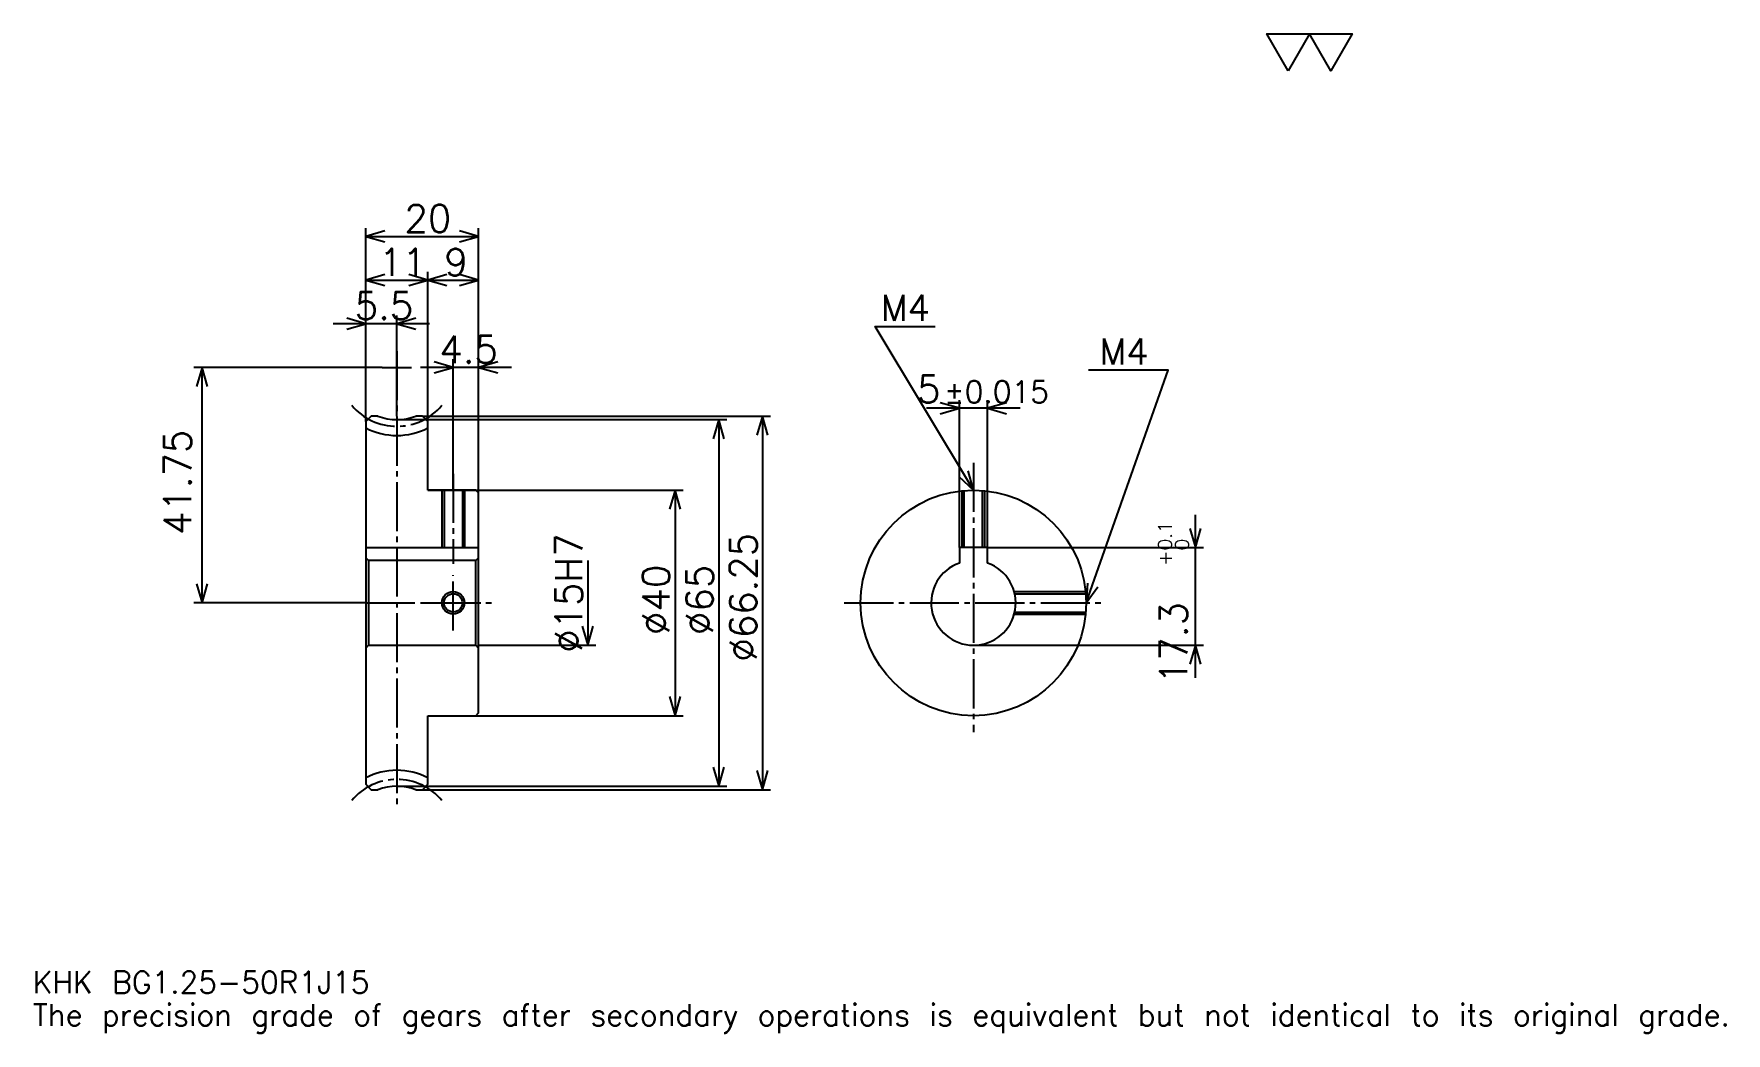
# Model space of a CAD drawing. Extents: x 10 to 310, y 4 to 181.
import ezdxf

# ---------------------------------------------------------------- set-up
doc = ezdxf.new("R2010")
doc.units = 0
doc.linetypes.add('DASHDOT', pattern=[11.612903, 8.709677, -0.967742, 0.967742, -0.967742])
doc.layers.get('0').update_dxf_attribs({"linetype": 'CONTINUOUS'})
doc.layers.add('DASHDOT', color=6, linetype='DASHDOT')
doc.styles.add('KANJI', font='TXT', dxfattribs={"bigfont": 'BIGFONT'})

msp = doc.modelspace()

# ---------------------------------------------------------------- linework, layer by layer
at = {"color": 5}
for p, q in [((68.709679, 112.963707), (68.709679, 146.266129)), ((68.709679, 144.814514), (88.709679, 144.814514)), ((88.709679, 112.963707), (88.709679, 146.266129)), ((79.709679, 112.963707), (79.709679, 138.5242)), ((68.709679, 137.072571), (79.709679, 137.072571)), ((79.709679, 137.072571), (88.709679, 137.072571)), ((80.016129, 129.330643), (62.903229, 129.330643)), ((74.209679, 112.963707), (74.209679, 130.782257)), ((84.209679, 112.963707), (84.209679, 123.040321)), ((71.612907, 121.588707), (38.225807, 121.588707)), ((39.677422, 79.838707), (39.677422, 121.588707)), ((94.516129, 121.588707), (78.403229, 121.588707)), ((184.758057, 114.354836), (168.145172, 114.354836)), ((173.951614, 89.63871), (173.951614, 115.80645)), ((178.951614, 89.63871), (178.951614, 115.80645)), ((68.709679, 111.995964), (68.709679, 112.963707)), ((74.209679, 112.338707), (88.709679, 112.338707)), ((78.741936, 112.963707), (88.709679, 112.963707)), ((79.709679, 111.995964), (79.709679, 112.963707)), ((84.209679, 99.838707), (84.209679, 112.963707)), ((84.209679, 99.838707), (84.209679, 112.963707)), ((88.709679, 112.963707), (140.483887, 112.963707)), ((88.709679, 99.338707), (88.709679, 112.963707)), ((88.709679, 112.338707), (132.741943, 112.338707)), ((131.290329, 112.338707), (131.290329, 47.338707)), ((139.032257, 112.963707), (139.032257, 46.713707)), ((79.709679, 99.838707), (88.709679, 99.838707)), ((88.709679, 99.838707), (125, 99.838707)), ((123.548386, 99.838707), (123.548386, 59.838707)), ((215.806458, 66.532257), (215.806458, 95.44516)), ((108.064514, 87.338707), (108.064514, 72.338707)), ((178.951614, 89.63871), (217.258057, 89.63871)), ((68.709679, 79.838707), (38.225807, 79.838707)), ((88.709679, 72.338707), (109.516129, 72.338707)), ((176.451614, 72.338707), (217.258057, 72.338707)), ((79.709679, 59.838707), (88.709679, 59.838707)), ((88.709679, 59.838707), (125, 59.838707)), ((74.209679, 47.338707), (88.709679, 47.338707)), ((78.741936, 46.713707), (88.709679, 46.713707)), ((88.709679, 47.338707), (132.741943, 47.338707)), ((88.709679, 46.713707), (140.483887, 46.713707))]:
    msp.add_line(p, q, dxfattribs=at)
at = {"color": 4}
for p, q in [((68.709679, 89.63871), (88.709679, 89.63871)), ((88.709679, 87.838707), (88.209679, 87.338707)), ((68.709679, 71.838707), (69.209679, 72.338707)), ((88.709679, 71.838707), (88.209679, 72.338707))]:
    msp.add_line(p, q, dxfattribs=at)
at = {"color": 7}
msp.add_lwpolyline([(232.258072, 174.193542), (228.483871, 180.735474), (243.580658, 180.735474), (239.806458, 174.193542), (236.032272, 180.735474), (232.258072, 174.193542)], dxfattribs=at)
at = {"color": 5}
for points in [[(72.096779, 145.782257), (68.709679, 144.814514), (72.096779, 143.846771)], [(85.322586, 143.846771), (88.709679, 144.814514), (85.322586, 145.782257)], [(72.096779, 138.040314), (68.709679, 137.072571), (72.096779, 136.104828)], [(76.322578, 136.104828), (79.709679, 137.072571), (76.322578, 138.040314)], [(83.096771, 138.040314), (79.709679, 137.072571), (83.096771, 136.104828)], [(85.322586, 136.104828), (88.709679, 137.072571), (85.322586, 138.040314)], [(65.322578, 128.3629), (68.709679, 129.330643), (65.322578, 130.298386)], [(77.596771, 130.298386), (74.209679, 129.330643), (77.596771, 128.3629)], [(176.451614, 99.838707), (159.032257, 128.870972), (169.677429, 128.870972)], [(40.645161, 118.201614), (39.677422, 121.588707), (38.709679, 118.201614)], [(80.822586, 120.620964), (84.209679, 121.588707), (80.822586, 122.55645)], [(92.096771, 122.55645), (88.709679, 121.588707), (92.096771, 120.620964)], [(196.451614, 79.838707), (210.967743, 121.129028), (196.838715, 121.129028)], [(170.564514, 113.387093), (173.951614, 114.354836), (170.564514, 115.322578)], [(182.338715, 115.322578), (178.951614, 114.354836), (182.338715, 113.387093)], [(132.258072, 108.951614), (131.290329, 112.338707), (130.322586, 108.951614)], [(140, 109.576614), (139.032257, 112.963707), (138.064514, 109.576614)], [(173.879135, 102.245224), (176.451614, 99.838707), (175.538788, 103.24102)], [(124.516129, 96.451614), (123.548386, 99.838707), (122.580643, 96.451614)], [(214.838715, 93.025803), (215.806458, 89.63871), (216.7742, 93.025803)], [(38.709679, 83.225807), (39.677422, 79.838707), (40.645161, 83.225807)], [(196.662018, 83.355049), (196.451614, 79.838707), (198.487946, 82.71312)], [(107.096771, 75.725807), (108.064514, 72.338707), (109.032257, 75.725807)], [(216.7742, 68.951614), (215.806458, 72.338707), (214.838715, 68.951614)], [(122.580643, 63.225803), (123.548386, 59.838707), (124.516129, 63.225803)], [(130.322586, 50.725803), (131.290329, 47.338707), (132.258072, 50.725803)], [(138.064514, 50.100803), (139.032257, 46.713707), (140, 50.100803)]]:
    msp.add_lwpolyline(points, dxfattribs=at)
at = {"color": 4}
for points in [[(70.867241, 112.963707), (69.677422, 112.963707), (68.709679, 111.995964), (68.709679, 71.838707)], [(79.709679, 99.838707), (79.709679, 111.995964), (78.741936, 112.963707), (77.552116, 112.963707)], [(79.709679, 59.838707), (88.209679, 59.838707), (88.709679, 60.338707), (88.709679, 99.338707), (88.209679, 99.838707), (79.709679, 99.838707)], [(82.209679, 99.838707), (82.209679, 89.63871)], [(82.589676, 99.838707), (82.589676, 89.63871)], [(85.829681, 99.838707), (85.829681, 89.63871)], [(86.209679, 99.838707), (86.209679, 89.63871)], [(174.451614, 89.63871), (174.451614, 99.738457)], [(174.831604, 89.63871), (174.831604, 99.772987)], [(178.071625, 89.63871), (178.071625, 99.772987)], [(178.451614, 89.63871), (178.451614, 99.738457)], [(68.709679, 87.838707), (69.209679, 87.338707), (69.209679, 72.338707), (88.209679, 72.338707), (88.209679, 87.338707), (69.209679, 87.338707)], [(178.951614, 86.909775), (178.951614, 89.63871), (173.951614, 89.63871), (173.951614, 86.909775)], [(183.680023, 81.838707), (196.351364, 81.838707)], [(183.774567, 81.45871), (196.385895, 81.45871)], [(183.774567, 78.218704), (196.385895, 78.218704)], [(183.680023, 77.838707), (196.351364, 77.838707)], [(68.709679, 71.838707), (68.709679, 47.68145), (69.677422, 46.713707), (70.867241, 46.713707)], [(77.552116, 46.713707), (78.741936, 46.713707), (79.709679, 47.68145), (79.709679, 59.838707)]]:
    msp.add_lwpolyline(points, dxfattribs=at)
for centre, radius in [((176.451614, 79.838707), 20), ((84.209679, 79.838707), 1.62)]:
    msp.add_circle(centre, radius, dxfattribs=at)
at = {"color": 7}
msp.add_circle((84.209679, 79.838707), 2, dxfattribs=at)
at = {"color": 4}
for centre, radius, start, end in [((74.209679, 121.588707), 9.25, 248.81721776, 291.18278402), ((74.209679, 121.588707), 12.063, 242.87458882, 297.12541118), ((176.451614, 79.838707), 7.5, 109.47122094, 70.52877906), ((74.209679, 38.088707), 12.063, 62.87458882, 117.12541118), ((74.209679, 38.088707), 9.25, 68.81721598, 111.18278224)]:
    msp.add_arc(centre, radius, start, end, dxfattribs=at)
at = {"layer": 'DASHDOT', "color": 7}
for p, q in [((74.209679, 124.491928), (74.209679, 43.810482)), ((71.612907, 121.588707), (76.80645, 121.588707)), ((176.451614, 104.677414), (176.451614, 56.935482)), ((68.709679, 79.838707), (91.6129, 79.838707)), ((153.548386, 79.838707), (199.354828, 79.838707))]:
    msp.add_line(p, q, dxfattribs=at)
for points in [[(84.209679, 102.741928), (84.209679, 86.735481)], [(84.209679, 74.935478), (84.209679, 84.741936)], [(79.30645, 79.838707), (89.1129, 79.838707)]]:
    msp.add_lwpolyline(points, dxfattribs=at)
for centre, start, end in [((74.209679, 121.588707), 220.00000049, 319.99999951), ((74.209679, 38.088707), 40.00000049, 139.99999951)]:
    msp.add_arc(centre, 10.445, start, end, dxfattribs=at)

# ---------------------------------------------------------------- texts
at = {"color": 7, "style": 'KANJI'}
for s, height, p in [('20', 4.83871, (75.564514, 145.588715)), ('11', 4.83871, (71.064514, 137.846771)), ('9', 4.83871, (82.6371, 137.846771)), ('5.5', 4.83871, (66.741936, 130.104828)), ('M4', 4.645161, (160, 129.838715)), ('4.5', 4.83871, (81.741936, 122.3629)), ('M4', 4.645161, (198.7742, 122.096771)), ('5', 4.83871, (166.463562, 115.322578)), ('%%p0.015', 3.870968, (171.253296, 115.322578)), ('KHK BG1.25-50R1J15', 3.870968, (9.67742, 10.645162)), ('The precision grade of gears after secondary operations is equivalent but not identical to its original grade.', 3.870968, (9.67742, 4.83871))]:
    msp.add_text(s, height=height, dxfattribs=at).set_placement(p)
for s, height, p in [('41.75', 4.83871, (37.741936, 91.883064)), ('0.1', 2.419355, (211.645172, 89.115341)), ('%%c15H7', 4.83871, (107.096771, 71.008064)), ('%%c66.25', 4.83871, (138.064514, 69.435486)), ('0', 2.419355, (214.645172, 89.115341)), ('+', 2.419355, (211.645172, 86.405663)), ('%%c40', 4.83871, (122.580643, 74.153221)), ('%%c65', 4.83871, (130.322586, 74.153229)), ('17.3', 4.83871, (214.354828, 65.461815))]:
    msp.add_text(s, height=height, rotation=90, dxfattribs=at).set_placement(p)

doc.saveas('drawing.dxf')
